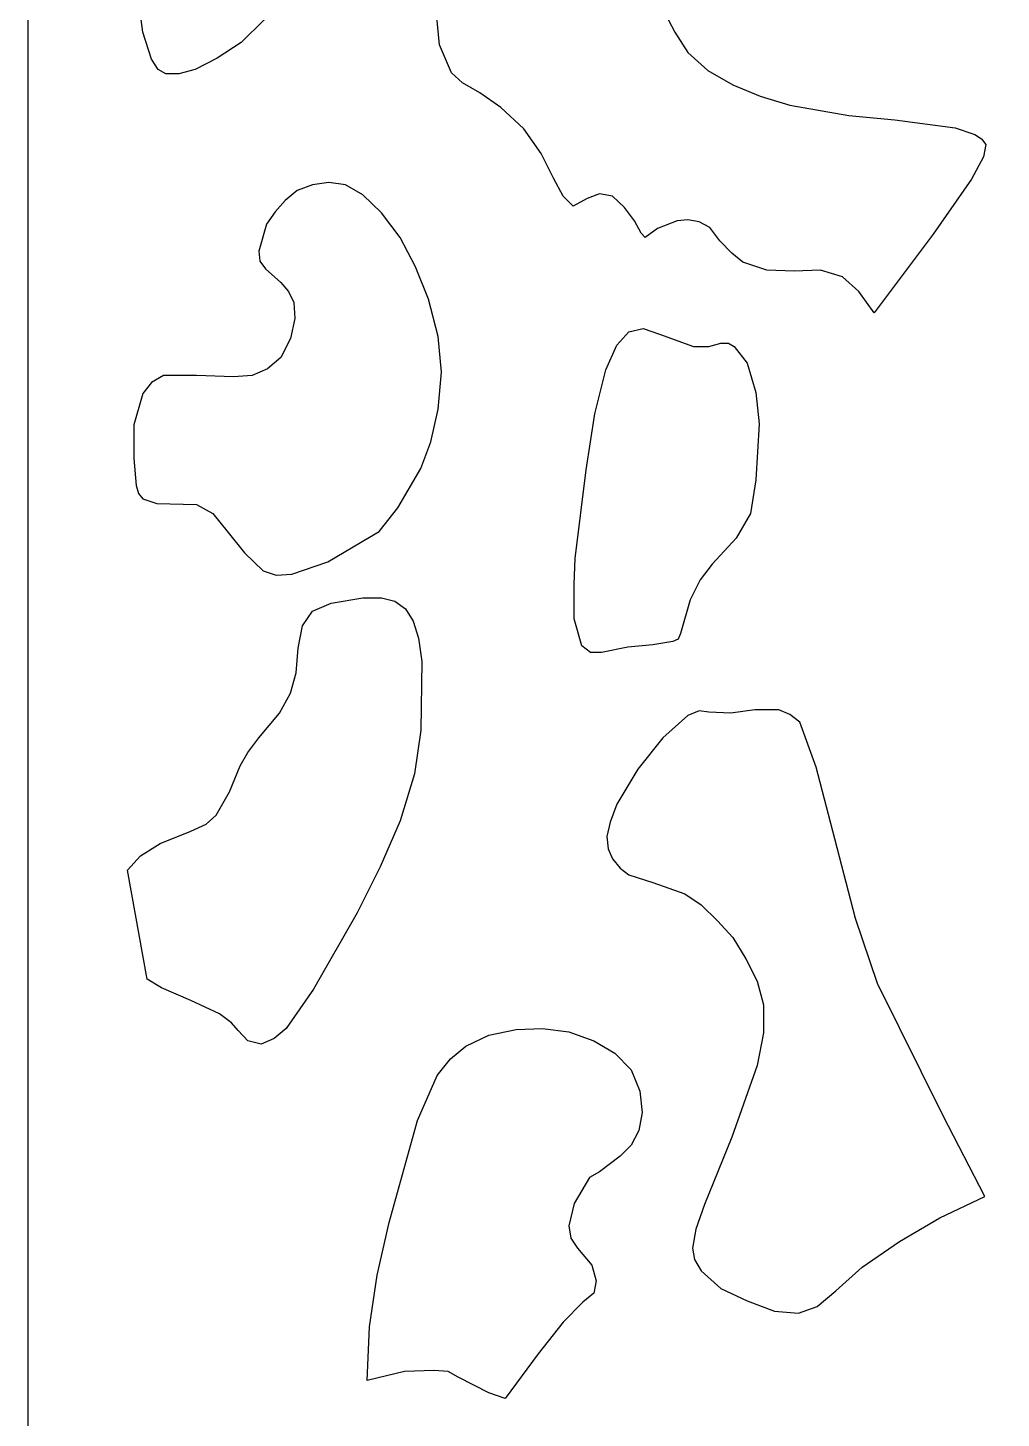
# Model space of a CAD drawing. Header units: centimetres. Extents: x -20.5 to -14.5, y -9 to 9.
# Drawn here: x -20.52 to -18.558, y 1.07 to 3.874 of the extents above; entities that cross this region are included whole.
import ezdxf

# ---------------------------------------------------------------- set-up
doc = ezdxf.new("R2010")
doc.units = ezdxf.units.CM
doc.header["$MEASUREMENT"] = 0
doc.layers.add('layer 1', color=7, linetype='Continuous')

msp = doc.modelspace()

# ---------------------------------------------------------------- linework, layer by layer
at = {"layer": 'layer 1', "color": 250}
for points, knots in [([(-14.52121, -8.99444), (-14.52121, -8.99444), (-20.51992, -8.99536), (-20.51992, -8.99536), (-20.51992, -8.99536), (-20.51992, -8.99536), (-20.51992, 9.00077), (-20.51992, 9.00077), (-20.51992, 9.00077), (-20.51992, 9.00077), (-14.52121, 9.00077), (-14.52121, 9.00077), (-14.52121, 9.00077), (-14.52121, 9.00077), (-14.52121, -8.99444), (-14.52121, -8.99444)], [0, 0, 0, 0, 0.2, 0.2, 0.2, 0.2, 0.4, 0.4, 0.4, 0.4, 0.6, 0.6, 0.6, 0.6, 1, 1, 1, 1]), ([(-19.80707, 4.11784), (-19.80707, 4.11784), (-19.75175, 4.0522), (-19.75175, 4.0522), (-19.75175, 4.0522), (-19.75175, 4.0522), (-19.71442, 3.98896), (-19.71442, 3.98896), (-19.71442, 3.98896), (-19.71442, 3.98896), (-19.70343, 3.95946), (-19.70343, 3.95946), (-19.70343, 3.95946), (-19.70343, 3.95946), (-19.69876, 3.93014), (-19.69876, 3.93014), (-19.69876, 3.93014), (-19.69876, 3.93014), (-19.6901, 3.8396), (-19.6901, 3.8396), (-19.6901, 3.8396), (-19.6901, 3.8396), (-19.66577, 3.783), (-19.66577, 3.783), (-19.66577, 3.783), (-19.66577, 3.783), (-19.64377, 3.76272), (-19.64377, 3.76272), (-19.64377, 3.76272), (-19.64377, 3.76272), (-19.60845, 3.74243), (-19.60845, 3.74243), (-19.60845, 3.74243), (-19.60845, 3.74243), (-19.56646, 3.71293), (-19.56646, 3.71293), (-19.56646, 3.71293), (-19.56646, 3.71293), (-19.52013, 3.66997), (-19.52013, 3.66997), (-19.52013, 3.66997), (-19.52013, 3.66997), (-19.48481, 3.62018), (-19.48481, 3.62018), (-19.48481, 3.62018), (-19.48481, 3.62018), (-19.46048, 3.5704), (-19.46048, 3.5704), (-19.46048, 3.5704), (-19.46048, 3.5704), (-19.44082, 3.53426), (-19.44082, 3.53426), (-19.44082, 3.53426), (-19.44082, 3.53426), (-19.42082, 3.51398), (-19.42082, 3.51398), (-19.42082, 3.51398), (-19.42082, 3.51398), (-19.39216, 3.52965), (-19.39216, 3.52965), (-19.39216, 3.52965), (-19.39216, 3.52965), (-19.36783, 3.53887), (-19.36783, 3.53887), (-19.36783, 3.53887), (-19.36783, 3.53887), (-19.3415, 3.53426), (-19.3415, 3.53426), (-19.3415, 3.53426), (-19.3415, 3.53426), (-19.31718, 3.51158), (-19.31718, 3.51158), (-19.31718, 3.51158), (-19.31718, 3.51158), (-19.29718, 3.48448), (-19.29718, 3.48448), (-19.29718, 3.48448), (-19.29718, 3.48448), (-19.28385, 3.45958), (-19.28385, 3.45958), (-19.28385, 3.45958), (-19.28385, 3.45958), (-19.27519, 3.45055), (-19.27519, 3.45055), (-19.27519, 3.45055), (-19.27519, 3.45055), (-19.25086, 3.46862), (-19.25086, 3.46862), (-19.25086, 3.46862), (-19.25086, 3.46862), (-19.2112, 3.48448), (-19.2112, 3.48448), (-19.2112, 3.48448), (-19.2112, 3.48448), (-19.1892, 3.48669), (-19.1892, 3.48669), (-19.1892, 3.48669), (-19.1892, 3.48669), (-19.16688, 3.48226), (-19.16688, 3.48226), (-19.16688, 3.48226), (-19.16688, 3.48226), (-19.14488, 3.47102), (-19.14488, 3.47102), (-19.14488, 3.47102), (-19.14488, 3.47102), (-19.12522, 3.44373), (-19.12522, 3.44373), (-19.12522, 3.44373), (-19.12522, 3.44373), (-19.10089, 3.41883), (-19.10089, 3.41883), (-19.10089, 3.41883), (-19.10089, 3.41883), (-19.07856, 3.40076), (-19.07856, 3.40076), (-19.07856, 3.40076), (-19.07856, 3.40076), (-19.03024, 3.38491), (-19.03024, 3.38491), (-19.03024, 3.38491), (-19.03024, 3.38491), (-18.97492, 3.38269), (-18.97492, 3.38269), (-18.97492, 3.38269), (-18.97492, 3.38269), (-18.92193, 3.38491), (-18.92193, 3.38491), (-18.92193, 3.38491), (-18.92193, 3.38491), (-18.87794, 3.37145), (-18.87794, 3.37145), (-18.87794, 3.37145), (-18.87794, 3.37145), (-18.84494, 3.34194), (-18.84494, 3.34194), (-18.84494, 3.34194), (-18.84494, 3.34194), (-18.81395, 3.29898), (-18.81395, 3.29898), (-18.81395, 3.29898), (-18.81395, 3.29898), (-18.69464, 3.45737), (-18.69464, 3.45737), (-18.69464, 3.45737), (-18.69464, 3.45737), (-18.61733, 3.56819), (-18.61733, 3.56819), (-18.61733, 3.56819), (-18.61733, 3.56819), (-18.59333, 3.61336), (-18.59333, 3.61336), (-18.59333, 3.61336), (-18.59333, 3.61336), (-18.58867, 3.63825), (-18.58867, 3.63825), (-18.58867, 3.63825), (-18.58867, 3.63825), (-18.59766, 3.64969), (-18.59766, 3.64969), (-18.59766, 3.64969), (-18.59766, 3.64969), (-18.611, 3.65872), (-18.611, 3.65872), (-18.611, 3.65872), (-18.611, 3.65872), (-18.65065, 3.67218), (-18.65065, 3.67218), (-18.65065, 3.67218), (-18.65065, 3.67218), (-18.77196, 3.68804), (-18.77196, 3.68804), (-18.77196, 3.68804), (-18.77196, 3.68804), (-18.86461, 3.69707), (-18.86461, 3.69707), (-18.86461, 3.69707), (-18.86461, 3.69707), (-18.98392, 3.71754), (-18.98392, 3.71754), (-18.98392, 3.71754), (-18.98392, 3.71754), (-19.04357, 3.73561), (-19.04357, 3.73561), (-19.04357, 3.73561), (-19.04357, 3.73561), (-19.09856, 3.75829), (-19.09856, 3.75829), (-19.09856, 3.75829), (-19.09856, 3.75829), (-19.14921, 3.78761), (-19.14921, 3.78761), (-19.14921, 3.78761), (-19.14921, 3.78761), (-19.1892, 3.82375), (-19.1892, 3.82375), (-19.1892, 3.82375), (-19.1892, 3.82375), (-19.21553, 3.8645), (-19.21553, 3.8645), (-19.21553, 3.8645), (-19.21553, 3.8645), (-19.23553, 3.90303), (-19.23553, 3.90303), (-19.23553, 3.90303), (-19.23553, 3.90303), (-19.25319, 3.96628), (-19.25319, 3.96628), (-19.25319, 3.96628), (-19.25319, 3.96628), (-19.25519, 4.00703), (-19.25519, 4.00703), (-19.25519, 4.00703), (-19.25519, 4.00703), (-19.25319, 4.02288), (-19.25319, 4.02288), (-19.25319, 4.02288), (-19.25319, 4.02288), (-19.27752, 4.04556), (-19.27752, 4.04556), (-19.27752, 4.04556), (-19.27752, 4.04556), (-19.32384, 4.09977), (-19.32384, 4.09977), (-19.32384, 4.09977), (-19.32384, 4.09977), (-19.37683, 4.1857), (-19.37683, 4.1857), (-19.37683, 4.1857), (-19.37683, 4.1857), (-19.40316, 4.23548), (-19.40316, 4.23548), (-19.40316, 4.23548), (-19.40316, 4.23548), (-19.42082, 4.29209), (-19.42082, 4.29209), (-19.42082, 4.29209), (-19.42082, 4.29209), (-19.43415, 4.39608), (-19.43415, 4.39608), (-19.43415, 4.39608), (-19.43415, 4.39608), (-19.42949, 4.47979), (-19.42949, 4.47979), (-19.42949, 4.47979), (-19.42949, 4.47979), (-19.42515, 4.55668), (-19.42515, 4.55668), (-19.42515, 4.55668), (-19.42515, 4.55668), (-19.42949, 4.6404), (-19.42949, 4.6404), (-19.42949, 4.6404), (-19.42949, 4.6404), (-19.44715, 4.67893), (-19.44715, 4.67893), (-19.44715, 4.67893), (-19.44715, 4.67893), (-19.47814, 4.71046), (-19.47814, 4.71046), (-19.47814, 4.71046), (-19.47814, 4.71046), (-19.5178, 4.73093), (-19.5178, 4.73093), (-19.5178, 4.73093), (-19.5178, 4.73093), (-19.56879, 4.74218), (-19.56879, 4.74218), (-19.56879, 4.74218), (-19.56879, 4.74218), (-19.61711, 4.74218), (-19.61711, 4.74218), (-19.61711, 4.74218), (-19.61711, 4.74218), (-19.66344, 4.73535), (-19.66344, 4.73535), (-19.66344, 4.73535), (-19.66344, 4.73535), (-19.70543, 4.71728), (-19.70543, 4.71728), (-19.70543, 4.71728), (-19.70543, 4.71728), (-19.73209, 4.69239), (-19.73209, 4.69239), (-19.73209, 4.69239), (-19.73209, 4.69239), (-19.74742, 4.66068), (-19.74742, 4.66068), (-19.74742, 4.66068), (-19.74742, 4.66068), (-19.75642, 4.62675), (-19.75642, 4.62675), (-19.75642, 4.62675), (-19.75642, 4.62675), (-19.75841, 4.55447), (-19.75841, 4.55447), (-19.75841, 4.55447), (-19.75841, 4.55447), (-19.75841, 4.4844), (-19.75841, 4.4844), (-19.75841, 4.4844), (-19.75841, 4.4844), (-19.76508, 4.45048), (-19.76508, 4.45048), (-19.76508, 4.45048), (-19.76508, 4.45048), (-19.78041, 4.41655), (-19.78041, 4.41655), (-19.78041, 4.41655), (-19.78041, 4.41655), (-19.84473, 4.30795), (-19.84473, 4.30795), (-19.84473, 4.30795), (-19.84473, 4.30795), (-19.86206, 4.26259), (-19.86206, 4.26259), (-19.86206, 4.26259), (-19.86206, 4.26259), (-19.86672, 4.21962), (-19.86672, 4.21962), (-19.86672, 4.21962), (-19.86672, 4.21962), (-19.85573, 4.17888), (-19.85573, 4.17888), (-19.85573, 4.17888), (-19.85573, 4.17888), (-19.83573, 4.14735), (-19.83573, 4.14735), (-19.83573, 4.14735), (-19.83573, 4.14735), (-19.80707, 4.11784), (-19.80707, 4.11784)], [0, 0, 0, 0, 0.0119048, 0.0119048, 0.0119048, 0.0119048, 0.0238095, 0.0238095, 0.0238095, 0.0238095, 0.0357143, 0.0357143, 0.0357143, 0.0357143, 0.047619, 0.047619, 0.047619, 0.047619, 0.0595238, 0.0595238, 0.0595238, 0.0595238, 0.0714286, 0.0714286, 0.0714286, 0.0714286, 0.0833333, 0.0833333, 0.0833333, 0.0833333, 0.0952381, 0.0952381, 0.0952381, 0.0952381, 0.1071429, 0.1071429, 0.1071429, 0.1071429, 0.1190476, 0.1190476, 0.1190476, 0.1190476, 0.1309524, 0.1309524, 0.1309524, 0.1309524, 0.1428571, 0.1428571, 0.1428571, 0.1428571, 0.1547619, 0.1547619, 0.1547619, 0.1547619, 0.1666667, 0.1666667, 0.1666667, 0.1666667, 0.1785714, 0.1785714, 0.1785714, 0.1785714, 0.1904762, 0.1904762, 0.1904762, 0.1904762, 0.202381, 0.202381, 0.202381, 0.202381, 0.2142857, 0.2142857, 0.2142857, 0.2142857, 0.2261905, 0.2261905, 0.2261905, 0.2261905, 0.2380952, 0.2380952, 0.2380952, 0.2380952, 0.25, 0.25, 0.25, 0.25, 0.2619048, 0.2619048, 0.2619048, 0.2619048, 0.2738095, 0.2738095, 0.2738095, 0.2738095, 0.2857143, 0.2857143, 0.2857143, 0.2857143, 0.297619, 0.297619, 0.297619, 0.297619, 0.3095238, 0.3095238, 0.3095238, 0.3095238, 0.3214286, 0.3214286, 0.3214286, 0.3214286, 0.3333333, 0.3333333, 0.3333333, 0.3333333, 0.3452381, 0.3452381, 0.3452381, 0.3452381, 0.3571429, 0.3571429, 0.3571429, 0.3571429, 0.3690476, 0.3690476, 0.3690476, 0.3690476, 0.3809524, 0.3809524, 0.3809524, 0.3809524, 0.3928571, 0.3928571, 0.3928571, 0.3928571, 0.4047619, 0.4047619, 0.4047619, 0.4047619, 0.4166667, 0.4166667, 0.4166667, 0.4166667, 0.4285714, 0.4285714, 0.4285714, 0.4285714, 0.4404762, 0.4404762, 0.4404762, 0.4404762, 0.452381, 0.452381, 0.452381, 0.452381, 0.4642857, 0.4642857, 0.4642857, 0.4642857, 0.4761905, 0.4761905, 0.4761905, 0.4761905, 0.4880952, 0.4880952, 0.4880952, 0.4880952, 0.5, 0.5, 0.5, 0.5, 0.5119048, 0.5119048, 0.5119048, 0.5119048, 0.5238095, 0.5238095, 0.5238095, 0.5238095, 0.5357143, 0.5357143, 0.5357143, 0.5357143, 0.547619, 0.547619, 0.547619, 0.547619, 0.5595238, 0.5595238, 0.5595238, 0.5595238, 0.5714286, 0.5714286, 0.5714286, 0.5714286, 0.5833333, 0.5833333, 0.5833333, 0.5833333, 0.5952381, 0.5952381, 0.5952381, 0.5952381, 0.6071429, 0.6071429, 0.6071429, 0.6071429, 0.6190476, 0.6190476, 0.6190476, 0.6190476, 0.6309524, 0.6309524, 0.6309524, 0.6309524, 0.6428571, 0.6428571, 0.6428571, 0.6428571, 0.6547619, 0.6547619, 0.6547619, 0.6547619, 0.6666667, 0.6666667, 0.6666667, 0.6666667, 0.6785714, 0.6785714, 0.6785714, 0.6785714, 0.6904762, 0.6904762, 0.6904762, 0.6904762, 0.702381, 0.702381, 0.702381, 0.702381, 0.7142857, 0.7142857, 0.7142857, 0.7142857, 0.7261905, 0.7261905, 0.7261905, 0.7261905, 0.7380952, 0.7380952, 0.7380952, 0.7380952, 0.75, 0.75, 0.75, 0.75, 0.7619048, 0.7619048, 0.7619048, 0.7619048, 0.7738095, 0.7738095, 0.7738095, 0.7738095, 0.7857143, 0.7857143, 0.7857143, 0.7857143, 0.797619, 0.797619, 0.797619, 0.797619, 0.8095238, 0.8095238, 0.8095238, 0.8095238, 0.8214286, 0.8214286, 0.8214286, 0.8214286, 0.8333333, 0.8333333, 0.8333333, 0.8333333, 0.8452381, 0.8452381, 0.8452381, 0.8452381, 0.8571429, 0.8571429, 0.8571429, 0.8571429, 0.8690476, 0.8690476, 0.8690476, 0.8690476, 0.8809524, 0.8809524, 0.8809524, 0.8809524, 0.8928571, 0.8928571, 0.8928571, 0.8928571, 0.9047619, 0.9047619, 0.9047619, 0.9047619, 0.9166667, 0.9166667, 0.9166667, 0.9166667, 0.9285714, 0.9285714, 0.9285714, 0.9285714, 0.9404762, 0.9404762, 0.9404762, 0.9404762, 0.952381, 0.952381, 0.952381, 0.952381, 0.9642857, 0.9642857, 0.9642857, 0.9642857, 0.9761905, 0.9761905, 0.9761905, 0.9761905, 1, 1, 1, 1]), ([(-20.24198, 3.78078), (-20.24198, 3.78078), (-20.21532, 3.78078), (-20.21532, 3.78078), (-20.21532, 3.78078), (-20.21532, 3.78078), (-20.18232, 3.78982), (-20.18232, 3.78982), (-20.18232, 3.78982), (-20.18232, 3.78982), (-20.138, 3.8125), (-20.138, 3.8125), (-20.138, 3.8125), (-20.138, 3.8125), (-20.08968, 3.84421), (-20.08968, 3.84421), (-20.08968, 3.84421), (-20.08968, 3.84421), (-20.04335, 3.88939), (-20.04335, 3.88939), (-20.04335, 3.88939), (-20.04335, 3.88939), (-19.99903, 3.94139), (-19.99903, 3.94139), (-19.99903, 3.94139), (-19.99903, 3.94139), (-19.9617, 4.00481), (-19.9617, 4.00481), (-19.9617, 4.00481), (-19.9617, 4.00481), (-19.93271, 4.07709), (-19.93271, 4.07709), (-19.93271, 4.07709), (-19.93271, 4.07709), (-19.92171, 4.14274), (-19.92171, 4.14274), (-19.92171, 4.14274), (-19.92171, 4.14274), (-19.92838, 4.19031), (-19.92838, 4.19031), (-19.92838, 4.19031), (-19.92838, 4.19031), (-19.94837, 4.22184), (-19.94837, 4.22184), (-19.94837, 4.22184), (-19.94837, 4.22184), (-19.98137, 4.24009), (-19.98137, 4.24009), (-19.98137, 4.24009), (-19.98137, 4.24009), (-20.01669, 4.24913), (-20.01669, 4.24913), (-20.01669, 4.24913), (-20.01669, 4.24913), (-20.05635, 4.24913), (-20.05635, 4.24913), (-20.05635, 4.24913), (-20.05635, 4.24913), (-20.125, 4.24009), (-20.125, 4.24009), (-20.125, 4.24009), (-20.125, 4.24009), (-20.15133, 4.22866), (-20.15133, 4.22866), (-20.15133, 4.22866), (-20.15133, 4.22866), (-20.18232, 4.20616), (-20.18232, 4.20616), (-20.18232, 4.20616), (-20.18232, 4.20616), (-20.23964, 4.14052), (-20.23964, 4.14052), (-20.23964, 4.14052), (-20.23964, 4.14052), (-20.28363, 4.06585), (-20.28363, 4.06585), (-20.28363, 4.06585), (-20.28363, 4.06585), (-20.29497, 4.02971), (-20.29497, 4.02971), (-20.29497, 4.02971), (-20.29497, 4.02971), (-20.2993, 3.99578), (-20.2993, 3.99578), (-20.2993, 3.99578), (-20.2993, 3.99578), (-20.29697, 3.93235), (-20.29697, 3.93235), (-20.29697, 3.93235), (-20.29697, 3.93235), (-20.2883, 3.8645), (-20.2883, 3.8645), (-20.2883, 3.8645), (-20.2883, 3.8645), (-20.27064, 3.81029), (-20.27064, 3.81029), (-20.27064, 3.81029), (-20.27064, 3.81029), (-20.25731, 3.78982), (-20.25731, 3.78982), (-20.25731, 3.78982), (-20.25731, 3.78982), (-20.24198, 3.78078), (-20.24198, 3.78078)], [0, 0, 0, 0, 0.037037, 0.037037, 0.037037, 0.037037, 0.0740741, 0.0740741, 0.0740741, 0.0740741, 0.1111111, 0.1111111, 0.1111111, 0.1111111, 0.1481481, 0.1481481, 0.1481481, 0.1481481, 0.1851852, 0.1851852, 0.1851852, 0.1851852, 0.2222222, 0.2222222, 0.2222222, 0.2222222, 0.2592593, 0.2592593, 0.2592593, 0.2592593, 0.2962963, 0.2962963, 0.2962963, 0.2962963, 0.3333333, 0.3333333, 0.3333333, 0.3333333, 0.3703704, 0.3703704, 0.3703704, 0.3703704, 0.4074074, 0.4074074, 0.4074074, 0.4074074, 0.4444444, 0.4444444, 0.4444444, 0.4444444, 0.4814815, 0.4814815, 0.4814815, 0.4814815, 0.5185185, 0.5185185, 0.5185185, 0.5185185, 0.5555556, 0.5555556, 0.5555556, 0.5555556, 0.5925926, 0.5925926, 0.5925926, 0.5925926, 0.6296296, 0.6296296, 0.6296296, 0.6296296, 0.6666667, 0.6666667, 0.6666667, 0.6666667, 0.7037037, 0.7037037, 0.7037037, 0.7037037, 0.7407407, 0.7407407, 0.7407407, 0.7407407, 0.7777778, 0.7777778, 0.7777778, 0.7777778, 0.8148148, 0.8148148, 0.8148148, 0.8148148, 0.8518519, 0.8518519, 0.8518519, 0.8518519, 0.8888889, 0.8888889, 0.8888889, 0.8888889, 0.9259259, 0.9259259, 0.9259259, 0.9259259, 1, 1, 1, 1]), ([(-20.24631, 3.17231), (-20.24631, 3.17231), (-20.17999, 3.17231), (-20.17999, 3.17231), (-20.17999, 3.17231), (-20.17999, 3.17231), (-20.10501, 3.1701), (-20.10501, 3.1701), (-20.10501, 3.1701), (-20.10501, 3.1701), (-20.06735, 3.17231), (-20.06735, 3.17231), (-20.06735, 3.17231), (-20.06735, 3.17231), (-20.03669, 3.18595), (-20.03669, 3.18595), (-20.03669, 3.18595), (-20.03669, 3.18595), (-20.01003, 3.20845), (-20.01003, 3.20845), (-20.01003, 3.20845), (-20.01003, 3.20845), (-19.99036, 3.24699), (-19.99036, 3.24699), (-19.99036, 3.24699), (-19.99036, 3.24699), (-19.98137, 3.28774), (-19.98137, 3.28774), (-19.98137, 3.28774), (-19.98137, 3.28774), (-19.9837, 3.31945), (-19.9837, 3.31945), (-19.9837, 3.31945), (-19.9837, 3.31945), (-19.9947, 3.34194), (-19.9947, 3.34194), (-19.9947, 3.34194), (-19.9947, 3.34194), (-20.01003, 3.36001), (-20.01003, 3.36001), (-20.01003, 3.36001), (-20.01003, 3.36001), (-20.04102, 3.3873), (-20.04102, 3.3873), (-20.04102, 3.3873), (-20.04102, 3.3873), (-20.05202, 3.40298), (-20.05202, 3.40298), (-20.05202, 3.40298), (-20.05202, 3.40298), (-20.05435, 3.42344), (-20.05435, 3.42344), (-20.05435, 3.42344), (-20.05435, 3.42344), (-20.03869, 3.47765), (-20.03869, 3.47765), (-20.03869, 3.47765), (-20.03869, 3.47765), (-20.02102, 3.50255), (-20.02102, 3.50255), (-20.02102, 3.50255), (-20.02102, 3.50255), (-20.00136, 3.52523), (-20.00136, 3.52523), (-20.00136, 3.52523), (-20.00136, 3.52523), (-19.97703, 3.54551), (-19.97703, 3.54551), (-19.97703, 3.54551), (-19.97703, 3.54551), (-19.94604, 3.55694), (-19.94604, 3.55694), (-19.94604, 3.55694), (-19.94604, 3.55694), (-19.91305, 3.56136), (-19.91305, 3.56136), (-19.91305, 3.56136), (-19.91305, 3.56136), (-19.87972, 3.55694), (-19.87972, 3.55694), (-19.87972, 3.55694), (-19.87972, 3.55694), (-19.84473, 3.53647), (-19.84473, 3.53647), (-19.84473, 3.53647), (-19.84473, 3.53647), (-19.80707, 3.50033), (-19.80707, 3.50033), (-19.80707, 3.50033), (-19.80707, 3.50033), (-19.76941, 3.45055), (-19.76941, 3.45055), (-19.76941, 3.45055), (-19.76941, 3.45055), (-19.73875, 3.39173), (-19.73875, 3.39173), (-19.73875, 3.39173), (-19.73875, 3.39173), (-19.71209, 3.32609), (-19.71209, 3.32609), (-19.71209, 3.32609), (-19.71209, 3.32609), (-19.69243, 3.25141), (-19.69243, 3.25141), (-19.69243, 3.25141), (-19.69243, 3.25141), (-19.68576, 3.17913), (-19.68576, 3.17913), (-19.68576, 3.17913), (-19.68576, 3.17913), (-19.69243, 3.10445), (-19.69243, 3.10445), (-19.69243, 3.10445), (-19.69243, 3.10445), (-19.70776, 3.03881), (-19.70776, 3.03881), (-19.70776, 3.03881), (-19.70776, 3.03881), (-19.72775, 2.9846), (-19.72775, 2.9846), (-19.72775, 2.9846), (-19.72775, 2.9846), (-19.77408, 2.90532), (-19.77408, 2.90532), (-19.77408, 2.90532), (-19.77408, 2.90532), (-19.8114, 2.85793), (-19.8114, 2.85793), (-19.8114, 2.85793), (-19.8114, 2.85793), (-19.8314, 2.8465), (-19.8314, 2.8465), (-19.8314, 2.8465), (-19.8314, 2.8465), (-19.91505, 2.7969), (-19.91505, 2.7969), (-19.91505, 2.7969), (-19.91505, 2.7969), (-19.98803, 2.77201), (-19.98803, 2.77201), (-19.98803, 2.77201), (-19.98803, 2.77201), (-20.01903, 2.76961), (-20.01903, 2.76961), (-20.01903, 2.76961), (-20.01903, 2.76961), (-20.04535, 2.77864), (-20.04535, 2.77864), (-20.04535, 2.77864), (-20.04535, 2.77864), (-20.08301, 2.81497), (-20.08301, 2.81497), (-20.08301, 2.81497), (-20.08301, 2.81497), (-20.116, 2.85572), (-20.116, 2.85572), (-20.116, 2.85572), (-20.116, 2.85572), (-20.147, 2.89407), (-20.147, 2.89407), (-20.147, 2.89407), (-20.147, 2.89407), (-20.17999, 2.91214), (-20.17999, 2.91214), (-20.17999, 2.91214), (-20.17999, 2.91214), (-20.25964, 2.91454), (-20.25964, 2.91454), (-20.25964, 2.91454), (-20.25964, 2.91454), (-20.2883, 2.92357), (-20.2883, 2.92357), (-20.2883, 2.92357), (-20.2883, 2.92357), (-20.29697, 2.93482), (-20.29697, 2.93482), (-20.29697, 2.93482), (-20.29697, 2.93482), (-20.3013, 2.95068), (-20.3013, 2.95068), (-20.3013, 2.95068), (-20.3013, 2.95068), (-20.30596, 3.00489), (-20.30596, 3.00489), (-20.30596, 3.00489), (-20.30596, 3.00489), (-20.30596, 3.07274), (-20.30596, 3.07274), (-20.30596, 3.07274), (-20.30596, 3.07274), (-20.2883, 3.13617), (-20.2883, 3.13617), (-20.2883, 3.13617), (-20.2883, 3.13617), (-20.27064, 3.15866), (-20.27064, 3.15866), (-20.27064, 3.15866), (-20.27064, 3.15866), (-20.24631, 3.17231), (-20.24631, 3.17231)], [0, 0, 0, 0, 0.0196078, 0.0196078, 0.0196078, 0.0196078, 0.0392157, 0.0392157, 0.0392157, 0.0392157, 0.0588235, 0.0588235, 0.0588235, 0.0588235, 0.0784314, 0.0784314, 0.0784314, 0.0784314, 0.0980392, 0.0980392, 0.0980392, 0.0980392, 0.1176471, 0.1176471, 0.1176471, 0.1176471, 0.1372549, 0.1372549, 0.1372549, 0.1372549, 0.1568627, 0.1568627, 0.1568627, 0.1568627, 0.1764706, 0.1764706, 0.1764706, 0.1764706, 0.1960784, 0.1960784, 0.1960784, 0.1960784, 0.2156863, 0.2156863, 0.2156863, 0.2156863, 0.2352941, 0.2352941, 0.2352941, 0.2352941, 0.254902, 0.254902, 0.254902, 0.254902, 0.2745098, 0.2745098, 0.2745098, 0.2745098, 0.2941176, 0.2941176, 0.2941176, 0.2941176, 0.3137255, 0.3137255, 0.3137255, 0.3137255, 0.3333333, 0.3333333, 0.3333333, 0.3333333, 0.3529412, 0.3529412, 0.3529412, 0.3529412, 0.372549, 0.372549, 0.372549, 0.372549, 0.3921569, 0.3921569, 0.3921569, 0.3921569, 0.4117647, 0.4117647, 0.4117647, 0.4117647, 0.4313725, 0.4313725, 0.4313725, 0.4313725, 0.4509804, 0.4509804, 0.4509804, 0.4509804, 0.4705882, 0.4705882, 0.4705882, 0.4705882, 0.4901961, 0.4901961, 0.4901961, 0.4901961, 0.5098039, 0.5098039, 0.5098039, 0.5098039, 0.5294118, 0.5294118, 0.5294118, 0.5294118, 0.5490196, 0.5490196, 0.5490196, 0.5490196, 0.5686275, 0.5686275, 0.5686275, 0.5686275, 0.5882353, 0.5882353, 0.5882353, 0.5882353, 0.6078431, 0.6078431, 0.6078431, 0.6078431, 0.627451, 0.627451, 0.627451, 0.627451, 0.6470588, 0.6470588, 0.6470588, 0.6470588, 0.6666667, 0.6666667, 0.6666667, 0.6666667, 0.6862745, 0.6862745, 0.6862745, 0.6862745, 0.7058824, 0.7058824, 0.7058824, 0.7058824, 0.7254902, 0.7254902, 0.7254902, 0.7254902, 0.745098, 0.745098, 0.745098, 0.745098, 0.7647059, 0.7647059, 0.7647059, 0.7647059, 0.7843137, 0.7843137, 0.7843137, 0.7843137, 0.8039216, 0.8039216, 0.8039216, 0.8039216, 0.8235294, 0.8235294, 0.8235294, 0.8235294, 0.8431373, 0.8431373, 0.8431373, 0.8431373, 0.8627451, 0.8627451, 0.8627451, 0.8627451, 0.8823529, 0.8823529, 0.8823529, 0.8823529, 0.9019608, 0.9019608, 0.9019608, 0.9019608, 0.9215686, 0.9215686, 0.9215686, 0.9215686, 0.9411765, 0.9411765, 0.9411765, 0.9411765, 0.9607843, 0.9607843, 0.9607843, 0.9607843, 1, 1, 1, 1]), ([(-19.3635, 2.61362), (-19.3635, 2.61362), (-19.31051, 2.62487), (-19.31051, 2.62487), (-19.31051, 2.62487), (-19.31051, 2.62487), (-19.25986, 2.62948), (-19.25986, 2.62948), (-19.25986, 2.62948), (-19.25986, 2.62948), (-19.21986, 2.6363), (-19.21986, 2.6363), (-19.21986, 2.6363), (-19.21986, 2.6363), (-19.20887, 2.64072), (-19.20887, 2.64072), (-19.20887, 2.64072), (-19.20887, 2.64072), (-19.20453, 2.65197), (-19.20453, 2.65197), (-19.20453, 2.65197), (-19.20453, 2.65197), (-19.18454, 2.71982), (-19.18454, 2.71982), (-19.18454, 2.71982), (-19.18454, 2.71982), (-19.16488, 2.76057), (-19.16488, 2.76057), (-19.16488, 2.76057), (-19.16488, 2.76057), (-19.14055, 2.79229), (-19.14055, 2.79229), (-19.14055, 2.79229), (-19.14055, 2.79229), (-19.09189, 2.84429), (-19.09189, 2.84429), (-19.09189, 2.84429), (-19.09189, 2.84429), (-19.06323, 2.89407), (-19.06323, 2.89407), (-19.06323, 2.89407), (-19.06323, 2.89407), (-19.05223, 2.96192), (-19.05223, 2.96192), (-19.05223, 2.96192), (-19.05223, 2.96192), (-19.04557, 3.07514), (-19.04557, 3.07514), (-19.04557, 3.07514), (-19.04557, 3.07514), (-19.05223, 3.13838), (-19.05223, 3.13838), (-19.05223, 3.13838), (-19.05223, 3.13838), (-19.0699, 3.1972), (-19.0699, 3.1972), (-19.0699, 3.1972), (-19.0699, 3.1972), (-19.09622, 3.23113), (-19.09622, 3.23113), (-19.09622, 3.23113), (-19.09622, 3.23113), (-19.10756, 3.23795), (-19.10756, 3.23795), (-19.10756, 3.23795), (-19.10756, 3.23795), (-19.12289, 3.23795), (-19.12289, 3.23795), (-19.12289, 3.23795), (-19.12289, 3.23795), (-19.14721, 3.23113), (-19.14721, 3.23113), (-19.14721, 3.23113), (-19.14721, 3.23113), (-19.17821, 3.23113), (-19.17821, 3.23113), (-19.17821, 3.23113), (-19.17821, 3.23113), (-19.24653, 3.25602), (-19.24653, 3.25602), (-19.24653, 3.25602), (-19.24653, 3.25602), (-19.27952, 3.26727), (-19.27952, 3.26727), (-19.27952, 3.26727), (-19.27952, 3.26727), (-19.30818, 3.26063), (-19.30818, 3.26063), (-19.30818, 3.26063), (-19.30818, 3.26063), (-19.33251, 3.23334), (-19.33251, 3.23334), (-19.33251, 3.23334), (-19.33251, 3.23334), (-19.3545, 3.18356), (-19.3545, 3.18356), (-19.3545, 3.18356), (-19.3545, 3.18356), (-19.37683, 3.09542), (-19.37683, 3.09542), (-19.37683, 3.09542), (-19.37683, 3.09542), (-19.39449, 2.98239), (-19.39449, 2.98239), (-19.39449, 2.98239), (-19.39449, 2.98239), (-19.41649, 2.80354), (-19.41649, 2.80354), (-19.41649, 2.80354), (-19.41649, 2.80354), (-19.41849, 2.75154), (-19.41849, 2.75154), (-19.41849, 2.75154), (-19.41849, 2.75154), (-19.41849, 2.68147), (-19.41849, 2.68147), (-19.41849, 2.68147), (-19.41849, 2.68147), (-19.40316, 2.62708), (-19.40316, 2.62708), (-19.40316, 2.62708), (-19.40316, 2.62708), (-19.3855, 2.61362), (-19.3855, 2.61362), (-19.3855, 2.61362), (-19.3855, 2.61362), (-19.3635, 2.61362), (-19.3635, 2.61362)], [0, 0, 0, 0, 0.030303, 0.030303, 0.030303, 0.030303, 0.0606061, 0.0606061, 0.0606061, 0.0606061, 0.0909091, 0.0909091, 0.0909091, 0.0909091, 0.1212121, 0.1212121, 0.1212121, 0.1212121, 0.1515152, 0.1515152, 0.1515152, 0.1515152, 0.1818182, 0.1818182, 0.1818182, 0.1818182, 0.2121212, 0.2121212, 0.2121212, 0.2121212, 0.2424242, 0.2424242, 0.2424242, 0.2424242, 0.2727273, 0.2727273, 0.2727273, 0.2727273, 0.3030303, 0.3030303, 0.3030303, 0.3030303, 0.3333333, 0.3333333, 0.3333333, 0.3333333, 0.3636364, 0.3636364, 0.3636364, 0.3636364, 0.3939394, 0.3939394, 0.3939394, 0.3939394, 0.4242424, 0.4242424, 0.4242424, 0.4242424, 0.4545455, 0.4545455, 0.4545455, 0.4545455, 0.4848485, 0.4848485, 0.4848485, 0.4848485, 0.5151515, 0.5151515, 0.5151515, 0.5151515, 0.5454545, 0.5454545, 0.5454545, 0.5454545, 0.5757576, 0.5757576, 0.5757576, 0.5757576, 0.6060606, 0.6060606, 0.6060606, 0.6060606, 0.6363636, 0.6363636, 0.6363636, 0.6363636, 0.6666667, 0.6666667, 0.6666667, 0.6666667, 0.6969697, 0.6969697, 0.6969697, 0.6969697, 0.7272727, 0.7272727, 0.7272727, 0.7272727, 0.7575758, 0.7575758, 0.7575758, 0.7575758, 0.7878788, 0.7878788, 0.7878788, 0.7878788, 0.8181818, 0.8181818, 0.8181818, 0.8181818, 0.8484848, 0.8484848, 0.8484848, 0.8484848, 0.8787879, 0.8787879, 0.8787879, 0.8787879, 0.9090909, 0.9090909, 0.9090909, 0.9090909, 0.9393939, 0.9393939, 0.9393939, 0.9393939, 1, 1, 1, 1]), ([(-20.2793, 1.95536), (-20.2793, 1.95536), (-20.25064, 1.93729), (-20.25064, 1.93729), (-20.25064, 1.93729), (-20.25064, 1.93729), (-20.19099, 1.9124), (-20.19099, 1.9124), (-20.19099, 1.9124), (-20.19099, 1.9124), (-20.13367, 1.88529), (-20.13367, 1.88529), (-20.13367, 1.88529), (-20.13367, 1.88529), (-20.10934, 1.86704), (-20.10934, 1.86704), (-20.10934, 1.86704), (-20.10934, 1.86704), (-20.09601, 1.85136), (-20.09601, 1.85136), (-20.09601, 1.85136), (-20.09601, 1.85136), (-20.07635, 1.8309), (-20.07635, 1.8309), (-20.07635, 1.8309), (-20.07635, 1.8309), (-20.04969, 1.82407), (-20.04969, 1.82407), (-20.04969, 1.82407), (-20.04969, 1.82407), (-20.02336, 1.83551), (-20.02336, 1.83551), (-20.02336, 1.83551), (-20.02336, 1.83551), (-19.99903, 1.85579), (-19.99903, 1.85579), (-19.99903, 1.85579), (-19.99903, 1.85579), (-19.94404, 1.93489), (-19.94404, 1.93489), (-19.94404, 1.93489), (-19.94404, 1.93489), (-19.85573, 2.08885), (-19.85573, 2.08885), (-19.85573, 2.08885), (-19.85573, 2.08885), (-19.8094, 2.1816), (-19.8094, 2.1816), (-19.8094, 2.1816), (-19.8094, 2.1816), (-19.76941, 2.27435), (-19.76941, 2.27435), (-19.76941, 2.27435), (-19.76941, 2.27435), (-19.74075, 2.36931), (-19.74075, 2.36931), (-19.74075, 2.36931), (-19.74075, 2.36931), (-19.72775, 2.45744), (-19.72775, 2.45744), (-19.72775, 2.45744), (-19.72775, 2.45744), (-19.72542, 2.59555), (-19.72542, 2.59555), (-19.72542, 2.59555), (-19.72542, 2.59555), (-19.73209, 2.64294), (-19.73209, 2.64294), (-19.73209, 2.64294), (-19.73209, 2.64294), (-19.74308, 2.67686), (-19.74308, 2.67686), (-19.74308, 2.67686), (-19.74308, 2.67686), (-19.75841, 2.70175), (-19.75841, 2.70175), (-19.75841, 2.70175), (-19.75841, 2.70175), (-19.78041, 2.71761), (-19.78041, 2.71761), (-19.78041, 2.71761), (-19.78041, 2.71761), (-19.80707, 2.72443), (-19.80707, 2.72443), (-19.80707, 2.72443), (-19.80707, 2.72443), (-19.84473, 2.72443), (-19.84473, 2.72443), (-19.84473, 2.72443), (-19.84473, 2.72443), (-19.90872, 2.71319), (-19.90872, 2.71319), (-19.90872, 2.71319), (-19.90872, 2.71319), (-19.94604, 2.69733), (-19.94604, 2.69733), (-19.94604, 2.69733), (-19.94604, 2.69733), (-19.96604, 2.66783), (-19.96604, 2.66783), (-19.96604, 2.66783), (-19.96604, 2.66783), (-19.9747, 2.62265), (-19.9747, 2.62265), (-19.9747, 2.62265), (-19.9747, 2.62265), (-19.97903, 2.57287), (-19.97903, 2.57287), (-19.97903, 2.57287), (-19.97903, 2.57287), (-19.99036, 2.53212), (-19.99036, 2.53212), (-19.99036, 2.53212), (-19.99036, 2.53212), (-20.01236, 2.49137), (-20.01236, 2.49137), (-20.01236, 2.49137), (-20.01236, 2.49137), (-20.05435, 2.44159), (-20.05435, 2.44159), (-20.05435, 2.44159), (-20.05435, 2.44159), (-20.07635, 2.41227), (-20.07635, 2.41227), (-20.07635, 2.41227), (-20.07635, 2.41227), (-20.09168, 2.38516), (-20.09168, 2.38516), (-20.09168, 2.38516), (-20.09168, 2.38516), (-20.11367, 2.33317), (-20.11367, 2.33317), (-20.11367, 2.33317), (-20.11367, 2.33317), (-20.14033, 2.28559), (-20.14033, 2.28559), (-20.14033, 2.28559), (-20.14033, 2.28559), (-20.16033, 2.26752), (-20.16033, 2.26752), (-20.16033, 2.26752), (-20.16033, 2.26752), (-20.19099, 2.25388), (-20.19099, 2.25388), (-20.19099, 2.25388), (-20.19099, 2.25388), (-20.25297, 2.22899), (-20.25297, 2.22899), (-20.25297, 2.22899), (-20.25297, 2.22899), (-20.29263, 2.2041), (-20.29263, 2.2041), (-20.29263, 2.2041), (-20.29263, 2.2041), (-20.31896, 2.17478), (-20.31896, 2.17478), (-20.31896, 2.17478), (-20.31896, 2.17478), (-20.2793, 1.95536), (-20.2793, 1.95536)], [0, 0, 0, 0, 0.0243902, 0.0243902, 0.0243902, 0.0243902, 0.0487805, 0.0487805, 0.0487805, 0.0487805, 0.0731707, 0.0731707, 0.0731707, 0.0731707, 0.097561, 0.097561, 0.097561, 0.097561, 0.1219512, 0.1219512, 0.1219512, 0.1219512, 0.1463415, 0.1463415, 0.1463415, 0.1463415, 0.1707317, 0.1707317, 0.1707317, 0.1707317, 0.195122, 0.195122, 0.195122, 0.195122, 0.2195122, 0.2195122, 0.2195122, 0.2195122, 0.2439024, 0.2439024, 0.2439024, 0.2439024, 0.2682927, 0.2682927, 0.2682927, 0.2682927, 0.2926829, 0.2926829, 0.2926829, 0.2926829, 0.3170732, 0.3170732, 0.3170732, 0.3170732, 0.3414634, 0.3414634, 0.3414634, 0.3414634, 0.3658537, 0.3658537, 0.3658537, 0.3658537, 0.3902439, 0.3902439, 0.3902439, 0.3902439, 0.4146341, 0.4146341, 0.4146341, 0.4146341, 0.4390244, 0.4390244, 0.4390244, 0.4390244, 0.4634146, 0.4634146, 0.4634146, 0.4634146, 0.4878049, 0.4878049, 0.4878049, 0.4878049, 0.5121951, 0.5121951, 0.5121951, 0.5121951, 0.5365854, 0.5365854, 0.5365854, 0.5365854, 0.5609756, 0.5609756, 0.5609756, 0.5609756, 0.5853659, 0.5853659, 0.5853659, 0.5853659, 0.6097561, 0.6097561, 0.6097561, 0.6097561, 0.6341463, 0.6341463, 0.6341463, 0.6341463, 0.6585366, 0.6585366, 0.6585366, 0.6585366, 0.6829268, 0.6829268, 0.6829268, 0.6829268, 0.7073171, 0.7073171, 0.7073171, 0.7073171, 0.7317073, 0.7317073, 0.7317073, 0.7317073, 0.7560976, 0.7560976, 0.7560976, 0.7560976, 0.7804878, 0.7804878, 0.7804878, 0.7804878, 0.804878, 0.804878, 0.804878, 0.804878, 0.8292683, 0.8292683, 0.8292683, 0.8292683, 0.8536585, 0.8536585, 0.8536585, 0.8536585, 0.8780488, 0.8780488, 0.8780488, 0.8780488, 0.902439, 0.902439, 0.902439, 0.902439, 0.9268293, 0.9268293, 0.9268293, 0.9268293, 0.9512195, 0.9512195, 0.9512195, 0.9512195, 1, 1, 1, 1]), ([(-19.18021, 1.41252), (-19.18021, 1.41252), (-19.17354, 1.45088), (-19.17354, 1.45088), (-19.17354, 1.45088), (-19.17354, 1.45088), (-19.15588, 1.50066), (-19.15588, 1.50066), (-19.15588, 1.50066), (-19.15588, 1.50066), (-19.10089, 1.63637), (-19.10089, 1.63637), (-19.10089, 1.63637), (-19.10089, 1.63637), (-19.0499, 1.78111), (-19.0499, 1.78111), (-19.0499, 1.78111), (-19.0499, 1.78111), (-19.0369, 1.84675), (-19.0369, 1.84675), (-19.0369, 1.84675), (-19.0369, 1.84675), (-19.0369, 1.90336), (-19.0369, 1.90336), (-19.0369, 1.90336), (-19.0369, 1.90336), (-19.0499, 1.95075), (-19.0499, 1.95075), (-19.0499, 1.95075), (-19.0499, 1.95075), (-19.07223, 1.99611), (-19.07223, 1.99611), (-19.07223, 1.99611), (-19.07223, 1.99611), (-19.09856, 2.03907), (-19.09856, 2.03907), (-19.09856, 2.03907), (-19.09856, 2.03907), (-19.12955, 2.073), (-19.12955, 2.073), (-19.12955, 2.073), (-19.12955, 2.073), (-19.16254, 2.10471), (-19.16254, 2.10471), (-19.16254, 2.10471), (-19.16254, 2.10471), (-19.19554, 2.12721), (-19.19554, 2.12721), (-19.19554, 2.12721), (-19.19554, 2.12721), (-19.25986, 2.14989), (-19.25986, 2.14989), (-19.25986, 2.14989), (-19.25986, 2.14989), (-19.30818, 2.16574), (-19.30818, 2.16574), (-19.30818, 2.16574), (-19.30818, 2.16574), (-19.32584, 2.1792), (-19.32584, 2.1792), (-19.32584, 2.1792), (-19.32584, 2.1792), (-19.3415, 2.19746), (-19.3415, 2.19746), (-19.3415, 2.19746), (-19.3415, 2.19746), (-19.35017, 2.21774), (-19.35017, 2.21774), (-19.35017, 2.21774), (-19.35017, 2.21774), (-19.3525, 2.24263), (-19.3525, 2.24263), (-19.3525, 2.24263), (-19.3525, 2.24263), (-19.34584, 2.27195), (-19.34584, 2.27195), (-19.34584, 2.27195), (-19.34584, 2.27195), (-19.33251, 2.30827), (-19.33251, 2.30827), (-19.33251, 2.30827), (-19.33251, 2.30827), (-19.29052, 2.37834), (-19.29052, 2.37834), (-19.29052, 2.37834), (-19.29052, 2.37834), (-19.23986, 2.44159), (-19.23986, 2.44159), (-19.23986, 2.44159), (-19.23986, 2.44159), (-19.1892, 2.48694), (-19.1892, 2.48694), (-19.1892, 2.48694), (-19.1892, 2.48694), (-19.16688, 2.49598), (-19.16688, 2.49598), (-19.16688, 2.49598), (-19.16688, 2.49598), (-19.14721, 2.49377), (-19.14721, 2.49377), (-19.14721, 2.49377), (-19.14721, 2.49377), (-19.10289, 2.49137), (-19.10289, 2.49137), (-19.10289, 2.49137), (-19.10289, 2.49137), (-19.05457, 2.49819), (-19.05457, 2.49819), (-19.05457, 2.49819), (-19.05457, 2.49819), (-19.00591, 2.49819), (-19.00591, 2.49819), (-19.00591, 2.49819), (-19.00591, 2.49819), (-18.98392, 2.48916), (-18.98392, 2.48916), (-18.98392, 2.48916), (-18.98392, 2.48916), (-18.96392, 2.4733), (-18.96392, 2.4733), (-18.96392, 2.4733), (-18.96392, 2.4733), (-18.93093, 2.38295), (-18.93093, 2.38295), (-18.93093, 2.38295), (-18.93093, 2.38295), (-18.89327, 2.23802), (-18.89327, 2.23802), (-18.89327, 2.23802), (-18.89327, 2.23802), (-18.85128, 2.07742), (-18.85128, 2.07742), (-18.85128, 2.07742), (-18.85128, 2.07742), (-18.80729, 1.94632), (-18.80729, 1.94632), (-18.80729, 1.94632), (-18.80729, 1.94632), (-18.67498, 1.67933), (-18.67498, 1.67933), (-18.67498, 1.67933), (-18.67498, 1.67933), (-18.591, 1.51652), (-18.591, 1.51652), (-18.591, 1.51652), (-18.591, 1.51652), (-18.68131, 1.47356), (-18.68131, 1.47356), (-18.68131, 1.47356), (-18.68131, 1.47356), (-18.76296, 1.42598), (-18.76296, 1.42598), (-18.76296, 1.42598), (-18.76296, 1.42598), (-18.83828, 1.37399), (-18.83828, 1.37399), (-18.83828, 1.37399), (-18.83828, 1.37399), (-18.89127, 1.32642), (-18.89127, 1.32642), (-18.89127, 1.32642), (-18.89127, 1.32642), (-18.92859, 1.29489), (-18.92859, 1.29489), (-18.92859, 1.29489), (-18.92859, 1.29489), (-18.96625, 1.28124), (-18.96625, 1.28124), (-18.96625, 1.28124), (-18.96625, 1.28124), (-19.01458, 1.28567), (-19.01458, 1.28567), (-19.01458, 1.28567), (-19.01458, 1.28567), (-19.0699, 1.30613), (-19.0699, 1.30613), (-19.0699, 1.30613), (-19.0699, 1.30613), (-19.12289, 1.33102), (-19.12289, 1.33102), (-19.12289, 1.33102), (-19.12289, 1.33102), (-19.16254, 1.36716), (-19.16254, 1.36716), (-19.16254, 1.36716), (-19.16254, 1.36716), (-19.17587, 1.38984), (-19.17587, 1.38984), (-19.17587, 1.38984), (-19.17587, 1.38984), (-19.18021, 1.41252), (-19.18021, 1.41252)], [0, 0, 0, 0, 0.0204082, 0.0204082, 0.0204082, 0.0204082, 0.0408163, 0.0408163, 0.0408163, 0.0408163, 0.0612245, 0.0612245, 0.0612245, 0.0612245, 0.0816327, 0.0816327, 0.0816327, 0.0816327, 0.1020408, 0.1020408, 0.1020408, 0.1020408, 0.122449, 0.122449, 0.122449, 0.122449, 0.1428571, 0.1428571, 0.1428571, 0.1428571, 0.1632653, 0.1632653, 0.1632653, 0.1632653, 0.1836735, 0.1836735, 0.1836735, 0.1836735, 0.2040816, 0.2040816, 0.2040816, 0.2040816, 0.2244898, 0.2244898, 0.2244898, 0.2244898, 0.244898, 0.244898, 0.244898, 0.244898, 0.2653061, 0.2653061, 0.2653061, 0.2653061, 0.2857143, 0.2857143, 0.2857143, 0.2857143, 0.3061224, 0.3061224, 0.3061224, 0.3061224, 0.3265306, 0.3265306, 0.3265306, 0.3265306, 0.3469388, 0.3469388, 0.3469388, 0.3469388, 0.3673469, 0.3673469, 0.3673469, 0.3673469, 0.3877551, 0.3877551, 0.3877551, 0.3877551, 0.4081633, 0.4081633, 0.4081633, 0.4081633, 0.4285714, 0.4285714, 0.4285714, 0.4285714, 0.4489796, 0.4489796, 0.4489796, 0.4489796, 0.4693878, 0.4693878, 0.4693878, 0.4693878, 0.4897959, 0.4897959, 0.4897959, 0.4897959, 0.5102041, 0.5102041, 0.5102041, 0.5102041, 0.5306122, 0.5306122, 0.5306122, 0.5306122, 0.5510204, 0.5510204, 0.5510204, 0.5510204, 0.5714286, 0.5714286, 0.5714286, 0.5714286, 0.5918367, 0.5918367, 0.5918367, 0.5918367, 0.6122449, 0.6122449, 0.6122449, 0.6122449, 0.6326531, 0.6326531, 0.6326531, 0.6326531, 0.6530612, 0.6530612, 0.6530612, 0.6530612, 0.6734694, 0.6734694, 0.6734694, 0.6734694, 0.6938776, 0.6938776, 0.6938776, 0.6938776, 0.7142857, 0.7142857, 0.7142857, 0.7142857, 0.7346939, 0.7346939, 0.7346939, 0.7346939, 0.755102, 0.755102, 0.755102, 0.755102, 0.7755102, 0.7755102, 0.7755102, 0.7755102, 0.7959184, 0.7959184, 0.7959184, 0.7959184, 0.8163265, 0.8163265, 0.8163265, 0.8163265, 0.8367347, 0.8367347, 0.8367347, 0.8367347, 0.8571429, 0.8571429, 0.8571429, 0.8571429, 0.877551, 0.877551, 0.877551, 0.877551, 0.8979592, 0.8979592, 0.8979592, 0.8979592, 0.9183673, 0.9183673, 0.9183673, 0.9183673, 0.9387755, 0.9387755, 0.9387755, 0.9387755, 0.9591837, 0.9591837, 0.9591837, 0.9591837, 1, 1, 1, 1]), ([(-19.55779, 1.10939), (-19.55779, 1.10939), (-19.49147, 1.19974), (-19.49147, 1.19974), (-19.49147, 1.19974), (-19.49147, 1.19974), (-19.44082, 1.26317), (-19.44082, 1.26317), (-19.44082, 1.26317), (-19.44082, 1.26317), (-19.40083, 1.30392), (-19.40083, 1.30392), (-19.40083, 1.30392), (-19.40083, 1.30392), (-19.37883, 1.32199), (-19.37883, 1.32199), (-19.37883, 1.32199), (-19.37883, 1.32199), (-19.3745, 1.34688), (-19.3745, 1.34688), (-19.3745, 1.34688), (-19.3745, 1.34688), (-19.38316, 1.37841), (-19.38316, 1.37841), (-19.38316, 1.37841), (-19.38316, 1.37841), (-19.41182, 1.41252), (-19.41182, 1.41252), (-19.41182, 1.41252), (-19.41182, 1.41252), (-19.42515, 1.43281), (-19.42515, 1.43281), (-19.42515, 1.43281), (-19.42515, 1.43281), (-19.42949, 1.4577), (-19.42949, 1.4577), (-19.42949, 1.4577), (-19.42949, 1.4577), (-19.41849, 1.50287), (-19.41849, 1.50287), (-19.41849, 1.50287), (-19.41849, 1.50287), (-19.38783, 1.55487), (-19.38783, 1.55487), (-19.38783, 1.55487), (-19.38783, 1.55487), (-19.36783, 1.5663), (-19.36783, 1.5663), (-19.36783, 1.5663), (-19.36783, 1.5663), (-19.32584, 1.59783), (-19.32584, 1.59783), (-19.32584, 1.59783), (-19.32584, 1.59783), (-19.30385, 1.62051), (-19.30385, 1.62051), (-19.30385, 1.62051), (-19.30385, 1.62051), (-19.28852, 1.65001), (-19.28852, 1.65001), (-19.28852, 1.65001), (-19.28852, 1.65001), (-19.28185, 1.68615), (-19.28185, 1.68615), (-19.28185, 1.68615), (-19.28185, 1.68615), (-19.28618, 1.72912), (-19.28618, 1.72912), (-19.28618, 1.72912), (-19.28618, 1.72912), (-19.30385, 1.77208), (-19.30385, 1.77208), (-19.30385, 1.77208), (-19.30385, 1.77208), (-19.33684, 1.806), (-19.33684, 1.806), (-19.33684, 1.806), (-19.33684, 1.806), (-19.37883, 1.8309), (-19.37883, 1.8309), (-19.37883, 1.8309), (-19.37883, 1.8309), (-19.42949, 1.84897), (-19.42949, 1.84897), (-19.42949, 1.84897), (-19.42949, 1.84897), (-19.48247, 1.85579), (-19.48247, 1.85579), (-19.48247, 1.85579), (-19.48247, 1.85579), (-19.53546, 1.85358), (-19.53546, 1.85358), (-19.53546, 1.85358), (-19.53546, 1.85358), (-19.59078, 1.84214), (-19.59078, 1.84214), (-19.59078, 1.84214), (-19.59078, 1.84214), (-19.63711, 1.81965), (-19.63711, 1.81965), (-19.63711, 1.81965), (-19.63711, 1.81965), (-19.6681, 1.79476), (-19.6681, 1.79476), (-19.6681, 1.79476), (-19.6681, 1.79476), (-19.69443, 1.76083), (-19.69443, 1.76083), (-19.69443, 1.76083), (-19.69443, 1.76083), (-19.73409, 1.6703), (-19.73409, 1.6703), (-19.73409, 1.6703), (-19.73409, 1.6703), (-19.79174, 1.46452), (-19.79174, 1.46452), (-19.79174, 1.46452), (-19.79174, 1.46452), (-19.81574, 1.35813), (-19.81574, 1.35813), (-19.81574, 1.35813), (-19.81574, 1.35813), (-19.8314, 1.25414), (-19.8314, 1.25414), (-19.8314, 1.25414), (-19.8314, 1.25414), (-19.83573, 1.14553), (-19.83573, 1.14553), (-19.83573, 1.14553), (-19.83573, 1.14553), (-19.76075, 1.1636), (-19.76075, 1.1636), (-19.76075, 1.1636), (-19.76075, 1.1636), (-19.70109, 1.16581), (-19.70109, 1.16581), (-19.70109, 1.16581), (-19.70109, 1.16581), (-19.67243, 1.1636), (-19.67243, 1.1636), (-19.67243, 1.1636), (-19.67243, 1.1636), (-19.65244, 1.15235), (-19.65244, 1.15235), (-19.65244, 1.15235), (-19.65244, 1.15235), (-19.59078, 1.12064), (-19.59078, 1.12064), (-19.59078, 1.12064), (-19.59078, 1.12064), (-19.55779, 1.10939), (-19.55779, 1.10939)], [0, 0, 0, 0, 0.025641, 0.025641, 0.025641, 0.025641, 0.0512821, 0.0512821, 0.0512821, 0.0512821, 0.0769231, 0.0769231, 0.0769231, 0.0769231, 0.1025641, 0.1025641, 0.1025641, 0.1025641, 0.1282051, 0.1282051, 0.1282051, 0.1282051, 0.1538462, 0.1538462, 0.1538462, 0.1538462, 0.1794872, 0.1794872, 0.1794872, 0.1794872, 0.2051282, 0.2051282, 0.2051282, 0.2051282, 0.2307692, 0.2307692, 0.2307692, 0.2307692, 0.2564103, 0.2564103, 0.2564103, 0.2564103, 0.2820513, 0.2820513, 0.2820513, 0.2820513, 0.3076923, 0.3076923, 0.3076923, 0.3076923, 0.3333333, 0.3333333, 0.3333333, 0.3333333, 0.3589744, 0.3589744, 0.3589744, 0.3589744, 0.3846154, 0.3846154, 0.3846154, 0.3846154, 0.4102564, 0.4102564, 0.4102564, 0.4102564, 0.4358974, 0.4358974, 0.4358974, 0.4358974, 0.4615385, 0.4615385, 0.4615385, 0.4615385, 0.4871795, 0.4871795, 0.4871795, 0.4871795, 0.5128205, 0.5128205, 0.5128205, 0.5128205, 0.5384615, 0.5384615, 0.5384615, 0.5384615, 0.5641026, 0.5641026, 0.5641026, 0.5641026, 0.5897436, 0.5897436, 0.5897436, 0.5897436, 0.6153846, 0.6153846, 0.6153846, 0.6153846, 0.6410256, 0.6410256, 0.6410256, 0.6410256, 0.6666667, 0.6666667, 0.6666667, 0.6666667, 0.6923077, 0.6923077, 0.6923077, 0.6923077, 0.7179487, 0.7179487, 0.7179487, 0.7179487, 0.7435897, 0.7435897, 0.7435897, 0.7435897, 0.7692308, 0.7692308, 0.7692308, 0.7692308, 0.7948718, 0.7948718, 0.7948718, 0.7948718, 0.8205128, 0.8205128, 0.8205128, 0.8205128, 0.8461538, 0.8461538, 0.8461538, 0.8461538, 0.8717949, 0.8717949, 0.8717949, 0.8717949, 0.8974359, 0.8974359, 0.8974359, 0.8974359, 0.9230769, 0.9230769, 0.9230769, 0.9230769, 0.9487179, 0.9487179, 0.9487179, 0.9487179, 1, 1, 1, 1])]:
    msp.add_open_spline(points, degree=3, knots=knots, dxfattribs=at)

doc.saveas('drawing.dxf')
